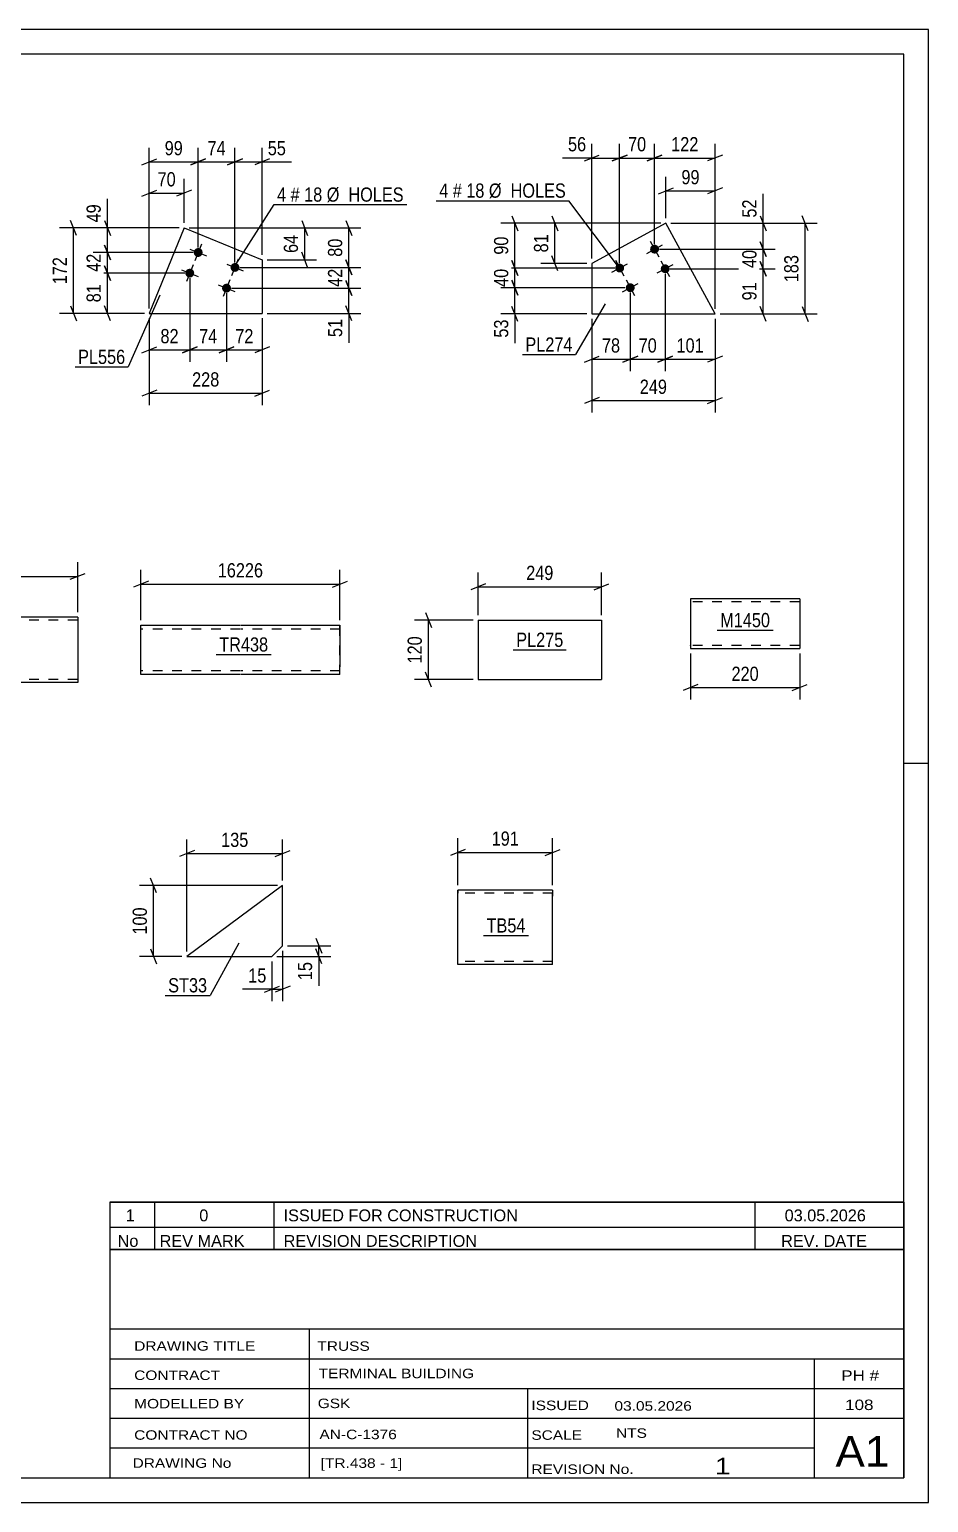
# Model space of a CAD drawing. Header units: millimetres. Extents: x 0 to 1775, y 0 to 560.
# Drawn here: x 238.8 to 420, y 0 to 297 of the extents above; entities that cross this region are included whole.
import ezdxf

# ---------------------------------------------------------------- set-up
doc = ezdxf.new("R2010")
doc.units = ezdxf.units.MM
doc.linetypes.add('DXK_LINE_DOT2', pattern=[3.9198, 1.9599, -1.9599])
doc.styles.add('Arial Narrow', font='ARIALN.TTF', dxfattribs={"height": 0.2})

# ---------------------------------------------------------------- blocks, each defined once
blk = doc.blocks.new('Unknown-814185304-1133')
at = {"color": 5, "linetype": 'Continuous'}
for p, q in [((420, 297), (0, 297)), ((420, 0), (420, 297)), ((415, 292), (5, 292)), ((415, 5), (415, 292)), ((420, 149), (415, 149)), ((5, 5), (415, 5)), ((0, 0), (420, 0))]:
    blk.add_line(p, q, dxfattribs=at)
blk = doc.blocks.new('Unknown-814185304-14691')
at = {"color": 7, "linetype": 'Continuous'}
for p, q in [((255, 51.05), (255, 5)), ((255, 51.05), (415, 51.05)), ((415, 51), (415, 5)), ((255, 35), (415, 35)), ((295.14, 35), (295.14, 5)), ((255, 29), (415, 29)), ((397, 5.05), (397, 29.05)), ((255, 23), (415, 23)), ((339.14, 23), (339.14, 5)), ((255, 17), (415, 17)), ((255, 11), (397, 11)), ((255, 5), (415, 5))]:
    blk.add_line(p, q, dxfattribs=at)
at = {"color": 7, "style": 'Arial Narrow'}
for s, height, width, p in [('DRAWING TITLE', 1.9089, 1.425378, (259.88, 30.61)), ('TRUSS', 1.909, 1.425378, (296.81, 30.59)), ('TERMINAL BUILDING', 1.9089, 1.425378, (297.06, 25.07)), ('CONTRACT', 1.909, 1.425378, (259.88, 24.71)), ('MODELLED BY', 1.9089, 1.425378, (259.88, 18.98)), ('GSK', 1.909, 1.425378, (296.88, 19.04)), ('ISSUED', 1.909, 1.425378, (339.94, 18.64)), ('03.05.2026', 1.909, 1.425378, (356.69, 18.52)), ('CONTRACT NO', 1.9089, 1.425378, (259.88, 12.66)), ('AN-C-1376', 1.909, 1.425378, (297.23, 12.78)), ('SCALE', 1.909, 1.425378, (339.94, 12.65)), ('A1', 6.204, 1.25, (401.24, 7.2)), ('DRAWING No', 1.909, 1.425378, (259.56, 7)), ('[TR.438 - 1]', 1.9089, 1.425378, (297.46, 6.99)), ('1', 3.34, 1.5, (376.91, 5.68)), ('REVISION No.', 1.9089, 1.425378, (339.94, 5.77))]:
    blk.add_text(s, height=height, dxfattribs=dict(at, width=width)).set_placement(p)
at = {"color": 7, "linetype": 'Continuous', "style": 'Arial Narrow'}
for s, height, width, p in [('PH #', 2.1, 1.42538, (402.4, 24.55)), ('108', 2.1, 1.42538, (403.19, 18.65)), ('NTS', 1.909, 1.425378, (357, 13.05))]:
    blk.add_text(s, height=height, dxfattribs=dict(at, width=width)).set_placement(p)
blk = doc.blocks.new('Unknown-814185304-14692')
at = {"color": 7, "linetype": 'Continuous'}
for p, q in [((255, 60.55), (415, 60.55)), ((415, 60.55), (255, 60.55)), ((255, 60.55), (255, 55.55)), ((264, 60.55), (264, 55.55)), ((288, 60.55), (288, 55.55)), ((385, 60.55), (385, 55.55)), ((415, 60.55), (415, 55.55)), ((255, 55.55), (415, 55.55)), ((255, 55.55), (255, 51.05)), ((255, 55.55), (415, 55.55)), ((264, 55.55), (264, 51.05)), ((288, 55.55), (288, 51.05)), ((385, 55.55), (385, 51.05)), ((415, 55.55), (415, 51.05)), ((415, 51.05), (255, 51.05))]:
    blk.add_line(p, q, dxfattribs=at)
at = {"color": 7, "linetype": 'Continuous', "style": 'Arial Narrow'}
for s, height, width, p in [('1', 2.39, 1.196471, (258.16, 56.7)), ('0', 2.39, 1.196471, (273, 56.7)), ('ISSUED FOR CONSTRUCTION', 2.3861, 1.196471, (290, 56.7)), ('03.05.2026', 2.386, 1.196471, (391, 56.7)), ('No', 2.386, 1.2, (256.54, 51.55)), ('REV MARK', 2.386, 1.2, (265, 51.55)), ('REVISION DESCRIPTION', 2.3861, 1.2, (290, 51.55)), ('REV. DATE', 2.386, 1.2, (390.28, 51.55))]:
    blk.add_text(s, height=height, dxfattribs=dict(at, width=width)).set_placement(p)
blk = doc.blocks.new('Part-814185304-7238 - 7232')
at = {"color": 2, "linetype": 'Continuous'}
for p, q in [((367.06, 257.93), (352.12, 249.84)), ((376.97, 239.64), (367.06, 257.93)), ((352.12, 249.84), (352.12, 239.64)), ((352.12, 239.64), (376.97, 239.64))]:
    blk.add_line(p, q, dxfattribs=at)
blk = doc.blocks.new('Bolt-814185304-7239 - 7232')
at = {"linetype": 'Continuous'}
for points in [[(365.57, 253.14, -1), (363.98, 252.28, -1)], [(358.53, 249.33, -1), (356.95, 248.47, -1)], [(367.71, 249.18, -1), (366.13, 248.32, -1)], [(360.67, 245.37, -1), (359.09, 244.51, -1)]]:
    blk.add_hatch(color=1, dxfattribs=at).paths.add_polyline_path(points)
at = {"color": 1, "linetype": 'Continuous'}
for p, q in [((363.19, 251.85), (366.36, 253.57)), ((363.92, 254.29), (365.63, 251.13)), ((356.16, 248.04), (359.32, 249.76)), ((356.88, 250.48), (358.6, 247.32)), ((365.33, 247.9), (368.5, 249.61)), ((366.06, 250.34), (367.77, 247.17)), ((359.02, 246.53), (360.74, 243.36)), ((358.3, 244.09), (361.46, 245.8))]:
    blk.add_line(p, q, dxfattribs=at)
blk = doc.blocks.new('Part-814185304-6982 - 6978')
at = {"color": 2, "linetype": 'Continuous'}
for p, q in [((329.21, 177.92), (329.21, 165.92)), ((329.21, 177.92), (354.07, 177.92)), ((354.07, 177.92), (354.07, 165.92)), ((329.21, 165.92), (354.07, 165.92))]:
    blk.add_line(p, q, dxfattribs=at)
blk = doc.blocks.new('Part-814185304-7015 - 7009')
at = {"color": 2, "linetype": 'Continuous'}
for p, q in [((289.79, 124.4), (270.51, 110.11)), ((289.79, 112.26), (289.79, 124.4)), ((270.51, 110.11), (287.65, 110.11)), ((287.65, 110.11), (289.79, 112.26))]:
    blk.add_line(p, q, dxfattribs=at)
blk = doc.blocks.new('Part-814185304-7076 - 7070')
at = {"color": 2, "linetype": 'Continuous'}
for p, q in [((269.94, 256.98), (262.93, 239.76)), ((269.94, 256.98), (285.68, 250.57)), ((285.68, 250.57), (285.68, 239.76)), ((262.93, 239.76), (285.68, 239.76))]:
    blk.add_line(p, q, dxfattribs=at)
blk = doc.blocks.new('Bolt-814185304-7109 - 7070')
at = {"linetype": 'Continuous'}
for points in [[(273.62, 251.7, -1), (271.95, 252.38, -1)], [(281.03, 248.68, -1), (279.36, 249.36, -1)], [(271.92, 247.53, -1), (270.25, 248.21, -1)], [(279.33, 244.52, -1), (277.66, 245.19, -1)]]:
    blk.add_hatch(color=1, dxfattribs=at).paths.add_polyline_path(points)
at = {"color": 1, "linetype": 'Continuous'}
for p, q in [((271.12, 252.72), (274.45, 251.36)), ((273.46, 253.71), (272.11, 250.37)), ((271.77, 249.54), (270.41, 246.2)), ((278.53, 249.7), (281.86, 248.34)), ((280.87, 250.69), (279.52, 247.36)), ((269.42, 248.55), (272.76, 247.19)), ((279.18, 246.52), (277.82, 243.19)), ((276.83, 245.53), (280.17, 244.18))]:
    blk.add_line(p, q, dxfattribs=at)
blk = doc.blocks.new('Part-814185304-6216 - 6212')
at = {"color": 2, "linetype": 'Continuous'}
for p, q in [((394.03, 182.2), (372.03, 182.2)), ((372.03, 182.2), (372.03, 172.3)), ((394.03, 182.2), (394.03, 172.2)), ((372.03, 172.3), (372.03, 172.2)), ((372.03, 172.2), (394.03, 172.2))]:
    blk.add_line(p, q, dxfattribs=at)
at = {"color": 7, "linetype": 'DXK_LINE_DOT2'}
for p, q in [((394.03, 181.6), (372.03, 181.6)), ((372.03, 172.8), (372.03, 172.85)), ((394.03, 172.8), (372.03, 172.8)), ((394.03, 172.8), (394.03, 172.85))]:
    blk.add_line(p, q, dxfattribs=at)
blk = doc.blocks.new('Part-814185304-6195 - 6191')
at = {"color": 2, "linetype": 'Continuous'}
for p, q in [((228.39, 178.52), (208.39, 178.52)), ((208.39, 166.52), (208.39, 178.52)), ((248.49, 178.52), (228.49, 178.52)), ((248.49, 178.52), (248.49, 165.32)), ((208.39, 165.67), (208.39, 166.52)), ((208.39, 165.41), (208.39, 165.67)), ((208.39, 165.32), (208.39, 165.41)), ((228.39, 165.32), (208.39, 165.32)), ((248.49, 165.32), (228.49, 165.32))]:
    blk.add_line(p, q, dxfattribs=at)
at = {"color": 7, "linetype": 'DXK_LINE_DOT2'}
for p, q in [((228.39, 177.92), (208.39, 177.92)), ((248.49, 177.92), (228.49, 177.92)), ((208.39, 165.96), (208.39, 166.52)), ((208.39, 165.92), (208.39, 165.96)), ((208.39, 165.92), (208.39, 165.96)), ((208.39, 165.67), (208.39, 165.96)), ((228.39, 165.92), (208.39, 165.92)), ((208.39, 165.32), (208.39, 165.32)), ((248.49, 165.92), (228.49, 165.92)), ((248.49, 165.92), (248.49, 165.96))]:
    blk.add_line(p, q, dxfattribs=at)
blk = doc.blocks.new('Part-814185304-1872 - 1860')
at = {"color": 2, "linetype": 'Continuous'}
for p, q in [((261.25, 168.52), (261.25, 176.92)), ((261.25, 176.92), (281.25, 176.92)), ((281.35, 176.92), (301.35, 176.92)), ((301.35, 176.92), (301.35, 176.92)), ((301.35, 176.92), (301.35, 168.52)), ((261.25, 167.38), (261.25, 168.52)), ((261.25, 166.92), (261.25, 167.38)), ((281.25, 166.92), (261.25, 166.92)), ((301.35, 166.92), (281.35, 166.92)), ((301.35, 166.92), (301.35, 168.52)), ((301.35, 166.92), (301.35, 166.92))]:
    blk.add_line(p, q, dxfattribs=at)
at = {"color": 7, "linetype": 'DXK_LINE_DOT2'}
for p, q in [((281.25, 176.12), (261.25, 176.12)), ((301.35, 176.12), (281.35, 176.12)), ((301.35, 166.92), (301.35, 176.92)), ((301.35, 176.92), (301.35, 176.92)), ((301.35, 176.12), (301.35, 176.12)), ((261.25, 167.9), (261.25, 168.52)), ((261.25, 167.38), (261.25, 168.21)), ((261.25, 167.72), (261.25, 167.78)), ((281.25, 167.72), (261.25, 167.72)), ((301.35, 167.72), (281.35, 167.72)), ((301.35, 167.78), (301.35, 168.21)), ((301.35, 167.72), (301.35, 167.78)), ((301.35, 167.72), (301.35, 167.72)), ((301.35, 166.92), (301.35, 166.92))]:
    blk.add_line(p, q, dxfattribs=at)
blk = doc.blocks.new('Part-814185304-13691 - 13690')
at = {"color": 2, "linetype": 'Continuous'}
for p, q in [((325.13, 108.45), (325.13, 123.45)), ((325.13, 123.45), (325.13, 123.45)), ((344.23, 123.45), (325.13, 123.45)), ((344.23, 123.45), (344.23, 123.36)), ((344.23, 123.36), (344.23, 123.1)), ((344.23, 123.1), (344.23, 122.25)), ((344.23, 109.65), (344.23, 122.25)), ((325.13, 108.45), (325.13, 108.45)), ((344.23, 108.45), (325.13, 108.45)), ((344.23, 108.45), (344.23, 109.65))]:
    blk.add_line(p, q, dxfattribs=at)
at = {"color": 7, "linetype": 'DXK_LINE_DOT2'}
for p, q in [((325.13, 123.45), (325.13, 123.45)), ((325.13, 123.45), (325.13, 123.36)), ((325.13, 123.36), (325.13, 122.85)), ((325.13, 108.45), (325.13, 122.85)), ((325.13, 122.85), (325.13, 122.85)), ((344.23, 122.85), (325.13, 122.85)), ((344.23, 123.1), (344.23, 122.85)), ((344.23, 122.25), (344.23, 122.71)), ((325.13, 109.05), (325.13, 109.05)), ((344.23, 109.05), (325.13, 109.05)), ((325.13, 108.45), (325.13, 108.45)), ((344.23, 109.1), (344.23, 109.42)), ((344.23, 109.05), (344.23, 109.1))]:
    blk.add_line(p, q, dxfattribs=at)
blk = doc.blocks.new('StraightDimension-814185304-7250 - 7232')
at = {"color": 7, "linetype": 'Continuous'}
for p, q in [((352.12, 238.64), (352.12, 219.78)), ((376.97, 238.64), (376.97, 219.78)), ((353.62, 222.78), (350.62, 221.58)), ((375.47, 221.58), (378.47, 222.78)), ((352.12, 222.18), (376.97, 222.18))]:
    blk.add_line(p, q, dxfattribs=at)
at = {"color": 0}
blk.add_wipeout([(367.88, 222.93), (367.88, 227.13), (361.2, 227.13), (361.2, 222.93)], dxfattribs=at)
at = {"color": 3, "style": 'Arial Narrow'}
blk.add_text('249', height=2.863, dxfattribs=at).set_placement((361.8, 223.53))
blk = doc.blocks.new('StraightDimension-814185304-7255 - 7232')
at = {"color": 7, "linetype": 'Continuous'}
for p, q in [((344.08, 259.43), (345.28, 256.43)), ((366.06, 257.93), (341.83, 257.93)), ((344.68, 249.84), (344.68, 257.93)), ((351.12, 249.84), (341.83, 249.84)), ((345.28, 248.34), (344.08, 251.34))]:
    blk.add_line(p, q, dxfattribs=at)
at = {"color": 0}
blk.add_wipeout([(343.93, 256.31), (339.73, 256.31), (339.73, 251.45), (343.93, 251.45)], dxfattribs=at)
at = {"color": 3, "style": 'Arial Narrow'}
blk.add_text('81', height=2.863, rotation=90.0002, dxfattribs=at).set_placement((343.33, 252.05))
blk = doc.blocks.new('StraightDimension-814185304-7264 - 7232')
at = {"color": 7, "linetype": 'Continuous'}
for p, q in [((395.72, 256.43), (394.52, 259.43)), ((368.06, 257.93), (397.52, 257.93)), ((395.12, 239.64), (395.12, 257.93)), ((394.52, 241.14), (395.72, 238.14)), ((377.97, 239.64), (397.52, 239.64))]:
    blk.add_line(p, q, dxfattribs=at)
at = {"color": 0}
blk.add_wipeout([(394.37, 252.13), (390.17, 252.13), (390.17, 245.44), (394.37, 245.44)], dxfattribs=at)
at = {"color": 3, "style": 'Arial Narrow'}
blk.add_text('183', height=2.863, rotation=90.0002, dxfattribs=at).set_placement((393.77, 246.04))
blk = doc.blocks.new('StraightDimension-814185304-7241 - 7232')
at = {"color": 7, "linetype": 'Continuous'}
for p, q in [((365.56, 263.84), (368.56, 265.04)), ((367.06, 258.93), (367.06, 267.29)), ((367.06, 264.44), (376.97, 264.44)), ((378.47, 265.04), (375.47, 263.84)), ((376.97, 240.64), (376.97, 267.29))]:
    blk.add_line(p, q, dxfattribs=at)
at = {"color": 0}
blk.add_wipeout([(374.45, 265.19), (374.45, 269.39), (369.59, 269.39), (369.59, 265.19)], dxfattribs=at)
at = {"color": 3, "style": 'Arial Narrow'}
blk.add_text('99', height=2.863, dxfattribs=at).set_placement((370.19, 265.79))
blk = doc.blocks.new('StraightDimension-814185304-7271 - 7232')
at = {"color": 7, "linetype": 'Continuous'}
for p, q in [((366.92, 247.75), (366.92, 228.11)), ((376.97, 238.64), (376.97, 228.11)), ((365.42, 229.91), (368.42, 231.11)), ((366.92, 230.51), (376.97, 230.51)), ((378.47, 231.11), (375.47, 229.91))]:
    blk.add_line(p, q, dxfattribs=at)
at = {"color": 0}
blk.add_wipeout([(375.29, 231.26), (375.29, 235.46), (368.6, 235.46), (368.6, 231.26)], dxfattribs=at)
at = {"color": 3, "style": 'Arial Narrow'}
blk.add_text('101', height=2.863, dxfattribs=at).set_placement((369.2, 231.86))
blk = doc.blocks.new('StraightDimension-814185304-7277 - 7232')
at = {"color": 7, "linetype": 'Continuous'}
for p, q in [((366.92, 247.75), (366.92, 228.11)), ((359.88, 243.94), (359.88, 228.11)), ((358.38, 229.91), (361.38, 231.11)), ((359.88, 230.51), (366.92, 230.51)), ((368.42, 231.11), (365.42, 229.91))]:
    blk.add_line(p, q, dxfattribs=at)
at = {"color": 0}
blk.add_wipeout([(365.83, 231.26), (365.83, 235.46), (360.97, 235.46), (360.97, 231.26)], dxfattribs=at)
at = {"color": 3, "style": 'Arial Narrow'}
blk.add_text('70', height=2.863, dxfattribs=at).set_placement((361.57, 231.86))
blk = doc.blocks.new('StraightDimension-814185304-7285 - 7232')
at = {"color": 7, "linetype": 'Continuous'}
for p, q in [((359.88, 243.94), (359.88, 228.11)), ((352.12, 238.64), (352.12, 228.11)), ((350.62, 229.91), (353.62, 231.11)), ((352.12, 230.51), (359.88, 230.51)), ((361.38, 231.11), (358.38, 229.91))]:
    blk.add_line(p, q, dxfattribs=at)
at = {"color": 0}
blk.add_wipeout([(358.43, 231.26), (358.43, 235.46), (353.57, 235.46), (353.57, 231.26)], dxfattribs=at)
at = {"color": 3, "style": 'Arial Narrow'}
blk.add_text('78', height=2.863, dxfattribs=at).set_placement((354.17, 231.86))
blk = doc.blocks.new('StraightDimension-814185304-7292 - 7232')
at = {"color": 7, "linetype": 'Continuous'}
for p, q in [((336.03, 259.43), (337.23, 256.43)), ((366.06, 257.93), (333.78, 257.93)), ((336.63, 248.9), (336.63, 257.93)), ((337.23, 247.4), (336.03, 250.4)), ((356.74, 248.9), (333.78, 248.9))]:
    blk.add_line(p, q, dxfattribs=at)
at = {"color": 0}
blk.add_wipeout([(335.88, 255.84), (331.68, 255.84), (331.68, 250.99), (335.88, 250.99)], dxfattribs=at)
at = {"color": 3, "style": 'Arial Narrow'}
blk.add_text('90', height=2.863, rotation=90.0002, dxfattribs=at).set_placement((335.28, 251.59))
blk = doc.blocks.new('StraightDimension-814185304-7300 - 7232')
at = {"color": 7, "linetype": 'Continuous'}
for p, q in [((336.03, 250.4), (337.23, 247.4)), ((356.74, 248.9), (333.78, 248.9)), ((336.63, 244.94), (336.63, 248.9)), ((358.88, 244.94), (333.78, 244.94)), ((337.23, 243.44), (336.03, 246.44))]:
    blk.add_line(p, q, dxfattribs=at)
at = {"color": 0}
blk.add_wipeout([(335.88, 249.35), (331.68, 249.35), (331.68, 244.49), (335.88, 244.49)], dxfattribs=at)
at = {"color": 3, "style": 'Arial Narrow'}
blk.add_text('40', height=2.863, rotation=90.0002, dxfattribs=at).set_placement((335.28, 245.09))
blk = doc.blocks.new('StraightDimension-814185304-7308 - 7232')
at = {"color": 7, "linetype": 'Continuous'}
for p, q in [((358.88, 244.94), (333.78, 244.94)), ((336.03, 246.44), (337.23, 243.44)), ((336.63, 239.64), (336.63, 244.94)), ((337.23, 238.14), (336.03, 241.14)), ((351.12, 239.64), (333.78, 239.64))]:
    blk.add_line(p, q, dxfattribs=at)
at = {"color": 0}
blk.add_wipeout([(335.88, 239.11), (331.68, 239.11), (331.68, 234.26), (335.88, 234.26)], dxfattribs=at)
at = {"color": 7, "linetype": 'Continuous'}
blk.add_line((336.63, 239.64), (336.63, 233.73), dxfattribs=at)
blk.add_line((336.63, 239.64), (336.63, 233.73), dxfattribs=at)
at = {"color": 3, "style": 'Arial Narrow'}
blk.add_text('53', height=2.863, rotation=90.0002, dxfattribs=at).set_placement((335.28, 234.86))
blk = doc.blocks.new('StraightDimension-814185304-7315 - 7232')
at = {"color": 7, "linetype": 'Continuous'}
for p, q in [((357.74, 249.9), (357.74, 273.93)), ((364.77, 253.71), (364.77, 273.93)), ((356.24, 270.48), (359.24, 271.68)), ((357.74, 271.08), (364.77, 271.08)), ((366.27, 271.68), (363.27, 270.48))]:
    blk.add_line(p, q, dxfattribs=at)
at = {"color": 0}
blk.add_wipeout([(363.68, 271.83), (363.68, 276.03), (358.83, 276.03), (358.83, 271.83)], dxfattribs=at)
at = {"color": 3, "style": 'Arial Narrow'}
blk.add_text('70', height=2.863, dxfattribs=at).set_placement((359.43, 272.43))
blk = doc.blocks.new('StraightDimension-814185304-7325 - 7232')
at = {"color": 7, "linetype": 'Continuous'}
for p, q in [((364.77, 253.71), (364.77, 273.93)), ((376.97, 240.64), (376.97, 273.93)), ((363.27, 270.48), (366.27, 271.68)), ((364.77, 271.08), (376.97, 271.08)), ((378.47, 271.68), (375.47, 270.48))]:
    blk.add_line(p, q, dxfattribs=at)
at = {"color": 0}
blk.add_wipeout([(374.21, 271.83), (374.21, 276.03), (367.53, 276.03), (367.53, 271.83)], dxfattribs=at)
at = {"color": 3, "style": 'Arial Narrow'}
blk.add_text('122', height=2.863, dxfattribs=at).set_placement((368.13, 272.43))
blk = doc.blocks.new('StraightDimension-814185304-7333 - 7232')
at = {"color": 7, "linetype": 'Continuous'}
for p, q in [((352.12, 250.84), (352.12, 273.93)), ((357.74, 249.9), (357.74, 273.93)), ((350.62, 270.48), (353.62, 271.68)), ((352.12, 271.08), (357.74, 271.08)), ((359.24, 271.68), (356.24, 270.48))]:
    blk.add_line(p, q, dxfattribs=at)
at = {"color": 0}
blk.add_wipeout([(351.59, 271.83), (351.59, 276.03), (346.73, 276.03), (346.73, 271.83)], dxfattribs=at)
at = {"color": 7, "linetype": 'Continuous'}
blk.add_line((352.12, 271.08), (346.21, 271.08), dxfattribs=at)
blk.add_line((352.12, 271.08), (346.21, 271.08), dxfattribs=at)
at = {"color": 3, "style": 'Arial Narrow'}
blk.add_text('56', height=2.863, dxfattribs=at).set_placement((347.33, 272.43))
blk = doc.blocks.new('StraightDimension-814185304-7344 - 7232')
at = {"color": 7, "linetype": 'Continuous'}
for p, q in [((386.07, 250.25), (387.27, 247.25)), ((367.92, 248.75), (389.07, 248.75)), ((386.67, 239.64), (386.67, 248.75)), ((387.27, 238.14), (386.07, 241.14)), ((377.97, 239.64), (389.07, 239.64))]:
    blk.add_line(p, q, dxfattribs=at)
at = {"color": 0}
blk.add_wipeout([(385.92, 246.62), (381.72, 246.62), (381.72, 241.77), (385.92, 241.77)], dxfattribs=at)
at = {"color": 3, "style": 'Arial Narrow'}
blk.add_text('91', height=2.863, rotation=90.0002, dxfattribs=at).set_placement((385.32, 242.37))
blk = doc.blocks.new('StraightDimension-814185304-7350 - 7232')
at = {"color": 7, "linetype": 'Continuous'}
for p, q in [((365.77, 252.71), (389.07, 252.71)), ((386.07, 254.21), (387.27, 251.21)), ((386.67, 248.75), (386.67, 252.71)), ((387.27, 247.25), (386.07, 250.25)), ((367.92, 248.75), (389.07, 248.75))]:
    blk.add_line(p, q, dxfattribs=at)
at = {"color": 0}
blk.add_wipeout([(385.92, 253.16), (381.72, 253.16), (381.72, 248.3), (385.92, 248.3)], dxfattribs=at)
at = {"color": 3, "style": 'Arial Narrow'}
blk.add_text('40', height=2.863, rotation=90.0002, dxfattribs=at).set_placement((385.32, 248.9))
blk = doc.blocks.new('StraightDimension-814185304-7358 - 7232')
at = {"color": 7, "linetype": 'Continuous'}
for p, q in [((386.07, 259.43), (387.27, 256.43)), ((368.06, 257.93), (389.07, 257.93)), ((386.67, 252.71), (386.67, 257.93)), ((365.77, 252.71), (389.07, 252.71)), ((387.27, 251.21), (386.07, 254.21))]:
    blk.add_line(p, q, dxfattribs=at)
at = {"color": 0}
blk.add_wipeout([(385.92, 263.31), (381.72, 263.31), (381.72, 258.46), (385.92, 258.46)], dxfattribs=at)
at = {"color": 7, "linetype": 'Continuous'}
blk.add_line((386.67, 257.93), (386.67, 263.84), dxfattribs=at)
blk.add_line((386.67, 257.93), (386.67, 263.84), dxfattribs=at)
at = {"color": 3, "style": 'Arial Narrow'}
blk.add_text('52', height=2.863, rotation=90.0002, dxfattribs=at).set_placement((385.32, 259.06))
blk = doc.blocks.new('StraightDimension-814185304-6984 - 6978')
at = {"color": 7, "linetype": 'Continuous'}
for p, q in [((318.61, 179.42), (319.81, 176.42)), ((328.21, 177.92), (316.36, 177.92)), ((319.21, 165.92), (319.21, 177.92)), ((319.81, 164.42), (318.61, 167.42)), ((328.21, 165.92), (316.36, 165.92))]:
    blk.add_line(p, q, dxfattribs=at)
at = {"color": 0}
blk.add_wipeout([(318.46, 175.26), (314.26, 175.26), (314.26, 168.57), (318.46, 168.57)], dxfattribs=at)
at = {"color": 3, "style": 'Arial Narrow'}
blk.add_text('120', height=2.863, rotation=90.0002, dxfattribs=at).set_placement((317.86, 169.17))
blk = doc.blocks.new('StraightDimension-814185304-6995 - 6978')
at = {"color": 7, "linetype": 'Continuous'}
for p, q in [((329.21, 178.92), (329.21, 187.5)), ((354.07, 178.92), (354.07, 187.5)), ((330.71, 185.25), (327.71, 184.05)), ((329.21, 184.65), (354.07, 184.65)), ((352.57, 184.05), (355.57, 185.25))]:
    blk.add_line(p, q, dxfattribs=at)
at = {"color": 0}
blk.add_wipeout([(344.98, 185.4), (344.98, 189.6), (338.3, 189.6), (338.3, 185.4)], dxfattribs=at)
at = {"color": 3, "style": 'Arial Narrow'}
blk.add_text('249', height=2.863, dxfattribs=at).set_placement((338.9, 186))
blk = doc.blocks.new('StraightDimension-814185304-7055 - 7009')
at = {"color": 7, "linetype": 'Continuous'}
for p, q in [((270.51, 111.11), (270.51, 133.68)), ((289.79, 125.4), (289.79, 133.68)), ((272.01, 131.43), (269.01, 130.23)), ((270.51, 130.83), (289.79, 130.83)), ((288.29, 130.23), (291.29, 131.43))]:
    blk.add_line(p, q, dxfattribs=at)
at = {"color": 0}
blk.add_wipeout([(283.49, 131.58), (283.49, 135.78), (276.81, 135.78), (276.81, 131.58)], dxfattribs=at)
at = {"color": 3, "style": 'Arial Narrow'}
blk.add_text('135', height=2.863, dxfattribs=at).set_placement((277.41, 132.18))
blk = doc.blocks.new('StraightDimension-814185304-7041 - 7009')
at = {"color": 7, "linetype": 'Continuous'}
for p, q in [((289.79, 111.26), (289.79, 101.09)), ((287.65, 109.11), (287.65, 101.09)), ((286.15, 102.89), (289.15, 104.09)), ((291.29, 104.09), (288.29, 102.89)), ((287.65, 103.49), (289.79, 103.49))]:
    blk.add_line(p, q, dxfattribs=at)
at = {"color": 0}
blk.add_wipeout([(287.12, 104.24), (287.12, 108.44), (282.27, 108.44), (282.27, 104.24)], dxfattribs=at)
at = {"color": 7, "linetype": 'Continuous'}
blk.add_line((287.65, 103.49), (281.74, 103.49), dxfattribs=at)
blk.add_line((287.65, 103.49), (281.74, 103.49), dxfattribs=at)
at = {"color": 3, "style": 'Arial Narrow'}
blk.add_text('15', height=2.863, dxfattribs=at).set_placement((282.87, 104.84))
blk = doc.blocks.new('StraightDimension-814185304-7017 - 7009')
at = {"color": 7, "linetype": 'Continuous'}
for p, q in [((296.49, 113.76), (297.69, 110.76)), ((288.65, 110.11), (299.49, 110.11)), ((290.79, 112.26), (299.49, 112.26)), ((297.69, 108.61), (296.49, 111.61)), ((297.09, 110.11), (297.09, 112.26))]:
    blk.add_line(p, q, dxfattribs=at)
at = {"color": 0}
blk.add_wipeout([(296.34, 109.59), (292.14, 109.59), (292.14, 104.73), (296.34, 104.73)], dxfattribs=at)
at = {"color": 7, "linetype": 'Continuous'}
blk.add_line((297.09, 110.11), (297.09, 104.21), dxfattribs=at)
blk.add_line((297.09, 110.11), (297.09, 104.21), dxfattribs=at)
at = {"color": 3, "style": 'Arial Narrow'}
blk.add_text('15', height=2.863, rotation=90.0002, dxfattribs=at).set_placement((295.74, 105.33))
blk = doc.blocks.new('StraightDimension-814185304-7029 - 7009')
at = {"color": 7, "linetype": 'Continuous'}
for p, q in [((264.39, 122.9), (263.19, 125.9)), ((288.79, 124.4), (260.94, 124.4)), ((263.79, 110.11), (263.79, 124.4)), ((269.51, 110.11), (260.94, 110.11)), ((263.19, 111.61), (264.39, 108.61))]:
    blk.add_line(p, q, dxfattribs=at)
at = {"color": 0}
blk.add_wipeout([(263.04, 120.6), (258.84, 120.6), (258.84, 113.91), (263.04, 113.91)], dxfattribs=at)
at = {"color": 3, "style": 'Arial Narrow'}
blk.add_text('100', height=2.863, rotation=90.0002, dxfattribs=at).set_placement((262.44, 114.51))
blk = doc.blocks.new('StraightDimension-814185304-7132 - 7070')
at = {"color": 7, "linetype": 'Continuous'}
for p, q in [((248.26, 255.48), (247.06, 258.48)), ((268.94, 256.98), (244.81, 256.98)), ((247.66, 239.76), (247.66, 256.98)), ((247.06, 241.26), (248.26, 238.26)), ((261.93, 239.76), (244.81, 239.76))]:
    blk.add_line(p, q, dxfattribs=at)
at = {"color": 0}
blk.add_wipeout([(246.91, 251.71), (242.71, 251.71), (242.71, 245.02), (246.91, 245.02)], dxfattribs=at)
at = {"color": 3, "style": 'Arial Narrow'}
blk.add_text('172', height=2.863, rotation=90.0002, dxfattribs=at).set_placement((246.31, 245.62))
blk = doc.blocks.new('StraightDimension-814185304-7111 - 7070')
at = {"color": 7, "linetype": 'Continuous'}
for p, q in [((261.43, 263.41), (264.43, 264.61)), ((262.93, 240.76), (262.93, 266.86)), ((271.44, 264.61), (268.44, 263.41)), ((269.94, 257.98), (269.94, 266.86)), ((262.93, 264.01), (269.94, 264.01))]:
    blk.add_line(p, q, dxfattribs=at)
at = {"color": 0}
blk.add_wipeout([(268.86, 264.76), (268.86, 268.96), (264, 268.96), (264, 264.76)], dxfattribs=at)
at = {"color": 3, "style": 'Arial Narrow'}
blk.add_text('70', height=2.863, dxfattribs=at).set_placement((264.6, 265.36))
blk = doc.blocks.new('StraightDimension-814185304-7118 - 7070')
at = {"color": 7, "linetype": 'Continuous'}
for p, q in [((262.93, 238.76), (262.93, 221.26)), ((285.68, 238.76), (285.68, 221.26)), ((264.43, 224.26), (261.43, 223.06)), ((262.93, 223.66), (285.68, 223.66)), ((284.18, 223.06), (287.18, 224.26))]:
    blk.add_line(p, q, dxfattribs=at)
at = {"color": 0}
blk.add_wipeout([(277.65, 224.41), (277.65, 228.61), (270.96, 228.61), (270.96, 224.41)], dxfattribs=at)
at = {"color": 3, "style": 'Arial Narrow'}
blk.add_text('228', height=2.863, dxfattribs=at).set_placement((271.56, 225.01))
blk = doc.blocks.new('StraightDimension-814185304-7123 - 7070')
at = {"color": 7, "linetype": 'Continuous'}
for p, q in [((293.65, 258.48), (294.85, 255.48)), ((270.94, 256.98), (296.65, 256.98)), ((294.25, 250.57), (294.25, 256.98)), ((286.68, 250.57), (296.65, 250.57)), ((294.85, 249.07), (293.65, 252.07))]:
    blk.add_line(p, q, dxfattribs=at)
at = {"color": 0}
blk.add_wipeout([(293.5, 256.2), (289.3, 256.2), (289.3, 251.34), (293.5, 251.34)], dxfattribs=at)
at = {"color": 3, "style": 'Arial Narrow'}
blk.add_text('64', height=2.863, rotation=90.0002, dxfattribs=at).set_placement((292.9, 251.94))
blk = doc.blocks.new('StraightDimension-814185304-7139 - 7070')
at = {"color": 7, "linetype": 'Continuous'}
for p, q in [((278.69, 269.69), (281.69, 270.89)), ((280.19, 250.02), (280.19, 273.14)), ((280.19, 270.29), (285.68, 270.29)), ((287.18, 270.89), (284.18, 269.69)), ((285.68, 251.57), (285.68, 273.14))]:
    blk.add_line(p, q, dxfattribs=at)
at = {"color": 0}
blk.add_wipeout([(291.06, 271.04), (291.06, 275.24), (286.21, 275.24), (286.21, 271.04)], dxfattribs=at)
at = {"color": 7, "linetype": 'Continuous'}
blk.add_line((285.68, 270.29), (291.59, 270.29), dxfattribs=at)
blk.add_line((285.68, 270.29), (291.59, 270.29), dxfattribs=at)
at = {"color": 3, "style": 'Arial Narrow'}
blk.add_text('55', height=2.863, dxfattribs=at).set_placement((286.81, 271.64))
blk = doc.blocks.new('StraightDimension-814185304-7147 - 7070')
at = {"color": 7, "linetype": 'Continuous'}
for p, q in [((271.28, 269.69), (274.28, 270.89)), ((272.78, 253.04), (272.78, 273.14)), ((272.78, 270.29), (280.19, 270.29)), ((281.69, 270.89), (278.69, 269.69)), ((280.19, 250.02), (280.19, 273.14))]:
    blk.add_line(p, q, dxfattribs=at)
at = {"color": 0}
blk.add_wipeout([(278.92, 271.04), (278.92, 275.24), (274.06, 275.24), (274.06, 271.04)], dxfattribs=at)
at = {"color": 3, "style": 'Arial Narrow'}
blk.add_text('74', height=2.863, dxfattribs=at).set_placement((274.66, 271.64))
blk = doc.blocks.new('StraightDimension-814185304-7155 - 7070')
at = {"color": 7, "linetype": 'Continuous'}
for p, q in [((261.43, 269.69), (264.43, 270.89)), ((262.93, 240.76), (262.93, 273.14)), ((262.93, 270.29), (272.78, 270.29)), ((274.28, 270.89), (271.28, 269.69)), ((272.78, 253.04), (272.78, 273.14))]:
    blk.add_line(p, q, dxfattribs=at)
at = {"color": 0}
blk.add_wipeout([(270.28, 271.04), (270.28, 275.24), (265.43, 275.24), (265.43, 271.04)], dxfattribs=at)
at = {"color": 3, "style": 'Arial Narrow'}
blk.add_text('99', height=2.863, dxfattribs=at).set_placement((266.03, 271.64))
blk = doc.blocks.new('StraightDimension-814185304-7162 - 7070')
at = {"color": 7, "linetype": 'Continuous'}
for p, q in [((278.5, 243.86), (278.5, 229.99)), ((285.68, 238.76), (285.68, 229.99)), ((277, 231.79), (280, 232.99)), ((278.5, 232.39), (285.68, 232.39)), ((287.18, 232.99), (284.18, 231.79))]:
    blk.add_line(p, q, dxfattribs=at)
at = {"color": 0}
blk.add_wipeout([(284.52, 233.14), (284.52, 237.34), (279.66, 237.34), (279.66, 233.14)], dxfattribs=at)
at = {"color": 3, "style": 'Arial Narrow'}
blk.add_text('72', height=2.863, dxfattribs=at).set_placement((280.26, 233.74))
blk = doc.blocks.new('StraightDimension-814185304-7168 - 7070')
at = {"color": 7, "linetype": 'Continuous'}
for p, q in [((271.09, 246.87), (271.09, 229.99)), ((278.5, 243.86), (278.5, 229.99)), ((269.59, 231.79), (272.59, 232.99)), ((271.09, 232.39), (278.5, 232.39)), ((280, 232.99), (277, 231.79))]:
    blk.add_line(p, q, dxfattribs=at)
at = {"color": 0}
blk.add_wipeout([(277.22, 233.14), (277.22, 237.34), (272.37, 237.34), (272.37, 233.14)], dxfattribs=at)
at = {"color": 3, "style": 'Arial Narrow'}
blk.add_text('74', height=2.863, dxfattribs=at).set_placement((272.97, 233.74))
blk = doc.blocks.new('StraightDimension-814185304-7176 - 7070')
at = {"color": 7, "linetype": 'Continuous'}
for p, q in [((271.09, 246.87), (271.09, 229.99)), ((262.93, 238.76), (262.93, 229.99)), ((261.43, 231.79), (264.43, 232.99)), ((262.93, 232.39), (271.09, 232.39)), ((272.59, 232.99), (269.59, 231.79))]:
    blk.add_line(p, q, dxfattribs=at)
at = {"color": 0}
blk.add_wipeout([(269.44, 233.14), (269.44, 237.34), (264.58, 237.34), (264.58, 233.14)], dxfattribs=at)
at = {"color": 3, "style": 'Arial Narrow'}
blk.add_text('82', height=2.863, dxfattribs=at).set_placement((265.18, 233.74))
blk = doc.blocks.new('StraightDimension-814185304-7183 - 7070')
at = {"color": 7, "linetype": 'Continuous'}
for p, q in [((302.56, 250.52), (303.76, 247.52)), ((281.19, 249.02), (305.56, 249.02)), ((303.16, 244.86), (303.16, 249.02)), ((279.5, 244.86), (305.56, 244.86)), ((303.76, 243.36), (302.56, 246.36))]:
    blk.add_line(p, q, dxfattribs=at)
at = {"color": 0}
blk.add_wipeout([(302.41, 249.37), (298.21, 249.37), (298.21, 244.51), (302.41, 244.51)], dxfattribs=at)
at = {"color": 3, "style": 'Arial Narrow'}
blk.add_text('42', height=2.863, rotation=90.0002, dxfattribs=at).set_placement((301.81, 245.11))
blk = doc.blocks.new('StraightDimension-814185304-7191 - 7070')
at = {"color": 7, "linetype": 'Continuous'}
for p, q in [((279.5, 244.86), (305.56, 244.86)), ((302.56, 246.36), (303.76, 243.36)), ((303.16, 239.76), (303.16, 244.86)), ((303.76, 238.26), (302.56, 241.26)), ((286.68, 239.76), (305.56, 239.76))]:
    blk.add_line(p, q, dxfattribs=at)
at = {"color": 0}
blk.add_wipeout([(302.41, 239.23), (298.21, 239.23), (298.21, 234.38), (302.41, 234.38)], dxfattribs=at)
at = {"color": 7, "linetype": 'Continuous'}
blk.add_line((303.16, 239.76), (303.16, 233.85), dxfattribs=at)
blk.add_line((303.16, 239.76), (303.16, 233.85), dxfattribs=at)
at = {"color": 3, "style": 'Arial Narrow'}
blk.add_text('51', height=2.863, rotation=90.0002, dxfattribs=at).set_placement((301.81, 234.98))
blk = doc.blocks.new('StraightDimension-814185304-7197 - 7070')
at = {"color": 7, "linetype": 'Continuous'}
for p, q in [((302.56, 258.48), (303.76, 255.48)), ((270.94, 256.98), (305.56, 256.98)), ((303.16, 249.02), (303.16, 256.98)), ((303.76, 247.52), (302.56, 250.52)), ((281.19, 249.02), (305.56, 249.02))]:
    blk.add_line(p, q, dxfattribs=at)
at = {"color": 0}
blk.add_wipeout([(302.41, 255.43), (298.21, 255.43), (298.21, 250.57), (302.41, 250.57)], dxfattribs=at)
at = {"color": 3, "style": 'Arial Narrow'}
blk.add_text('80', height=2.863, rotation=90.0002, dxfattribs=at).set_placement((301.81, 251.17))
blk = doc.blocks.new('StraightDimension-814185304-7206 - 7070')
at = {"color": 7, "linetype": 'Continuous'}
for p, q in [((270.09, 247.87), (251.64, 247.87)), ((253.89, 249.37), (255.09, 246.37)), ((254.49, 239.76), (254.49, 247.87)), ((255.09, 238.26), (253.89, 241.26)), ((261.93, 239.76), (251.64, 239.76))]:
    blk.add_line(p, q, dxfattribs=at)
at = {"color": 0}
blk.add_wipeout([(253.74, 246.24), (249.54, 246.24), (249.54, 241.39), (253.74, 241.39)], dxfattribs=at)
at = {"color": 3, "style": 'Arial Narrow'}
blk.add_text('81', height=2.863, rotation=90.0002, dxfattribs=at).set_placement((253.14, 241.99))
blk = doc.blocks.new('StraightDimension-814185304-7212 - 7070')
at = {"color": 7, "linetype": 'Continuous'}
for p, q in [((253.89, 253.54), (255.09, 250.54)), ((271.78, 252.04), (251.64, 252.04)), ((254.49, 247.87), (254.49, 252.04)), ((270.09, 247.87), (251.64, 247.87)), ((255.09, 246.37), (253.89, 249.37))]:
    blk.add_line(p, q, dxfattribs=at)
at = {"color": 0}
blk.add_wipeout([(253.74, 252.38), (249.54, 252.38), (249.54, 247.53), (253.74, 247.53)], dxfattribs=at)
at = {"color": 3, "style": 'Arial Narrow'}
blk.add_text('42', height=2.863, rotation=90.0002, dxfattribs=at).set_placement((253.14, 248.13))
blk = doc.blocks.new('StraightDimension-814185304-7220 - 7070')
at = {"color": 7, "linetype": 'Continuous'}
for p, q in [((253.89, 258.48), (255.09, 255.48)), ((268.94, 256.98), (251.64, 256.98)), ((254.49, 252.04), (254.49, 256.98)), ((255.09, 250.54), (253.89, 253.54)), ((271.78, 252.04), (251.64, 252.04))]:
    blk.add_line(p, q, dxfattribs=at)
at = {"color": 0}
blk.add_wipeout([(253.74, 262.36), (249.54, 262.36), (249.54, 257.5), (253.74, 257.5)], dxfattribs=at)
at = {"color": 7, "linetype": 'Continuous'}
blk.add_line((254.49, 256.98), (254.49, 262.88), dxfattribs=at)
blk.add_line((254.49, 256.98), (254.49, 262.88), dxfattribs=at)
at = {"color": 3, "style": 'Arial Narrow'}
blk.add_text('49', height=2.863, rotation=90.0002, dxfattribs=at).set_placement((253.14, 258.1))
blk = doc.blocks.new('StraightDimension-814185304-6218 - 6212')
at = {"color": 7, "linetype": 'Continuous'}
for p, q in [((372.03, 171.2), (372.03, 161.91)), ((394.03, 171.2), (394.03, 161.91)), ((373.53, 164.91), (370.53, 163.71)), ((372.03, 164.31), (394.03, 164.31)), ((392.53, 163.71), (395.53, 164.91))]:
    blk.add_line(p, q, dxfattribs=at)
at = {"color": 0}
blk.add_wipeout([(386.38, 165.06), (386.38, 169.26), (379.69, 169.26), (379.69, 165.06)], dxfattribs=at)
at = {"color": 3, "style": 'Arial Narrow'}
blk.add_text('220', height=2.863, dxfattribs=at).set_placement((380.29, 165.66))
blk = doc.blocks.new('StraightDimension-814185304-6200 - 6191')
at = {"color": 7, "linetype": 'Continuous'}
for p, q in [((209.89, 187.34), (206.89, 186.14)), ((208.39, 179.52), (208.39, 189.59)), ((246.99, 186.14), (249.99, 187.34)), ((248.49, 179.52), (248.49, 189.59)), ((208.39, 186.74), (248.49, 186.74))]:
    blk.add_line(p, q, dxfattribs=at)
at = {"color": 0}
blk.add_wipeout([(233.61, 187.49), (233.61, 191.69), (223.27, 191.69), (223.27, 187.49)], dxfattribs=at)
at = {"color": 3, "style": 'Arial Narrow'}
blk.add_text('16357', height=2.863, dxfattribs=at).set_placement((223.87, 188.09))
blk = doc.blocks.new('StraightDimension-814185304-1951 - 1860')
at = {"color": 7, "linetype": 'Continuous'}
for p, q in [((261.25, 177.92), (261.25, 188.03)), ((301.35, 177.92), (301.35, 188.03)), ((262.75, 185.78), (259.75, 184.58)), ((261.25, 185.18), (301.35, 185.18)), ((299.85, 184.58), (302.85, 185.78))]:
    blk.add_line(p, q, dxfattribs=at)
at = {"color": 0}
blk.add_wipeout([(286.47, 185.93), (286.47, 190.13), (276.13, 190.13), (276.13, 185.93)], dxfattribs=at)
at = {"color": 3, "style": 'Arial Narrow'}
blk.add_text('16226', height=2.863, dxfattribs=at).set_placement((276.73, 186.53))
blk = doc.blocks.new('StraightDimension-814185304-13826 - 13690')
at = {"color": 7, "linetype": 'Continuous'}
for p, q in [((325.13, 124.45), (325.13, 133.93)), ((344.23, 124.45), (344.23, 133.93)), ((326.63, 131.68), (323.63, 130.48)), ((325.13, 131.08), (344.23, 131.08)), ((342.73, 130.48), (345.73, 131.68))]:
    blk.add_line(p, q, dxfattribs=at)
at = {"color": 0}
blk.add_wipeout([(338.02, 131.83), (338.02, 136.03), (331.34, 136.03), (331.34, 131.83)], dxfattribs=at)
at = {"color": 3, "style": 'Arial Narrow'}
blk.add_text('191', height=2.863, dxfattribs=at).set_placement((331.94, 132.43))
blk = doc.blocks.new('Mark-814185304-7234 - 7232')
at = {"color": 0}
blk.add_wipeout([(348.24, 232.04), (348.24, 235.04), (338.74, 235.04), (338.74, 232.04)], dxfattribs=at)
blk.add_wipeout([(348.24, 232.04), (348.24, 235.04), (338.74, 235.04), (338.74, 232.04)], dxfattribs=at)
at = {"color": 30, "linetype": 'Continuous'}
for p in [(354.84, 241.7), (338.14, 231.44)]:
    blk.add_line(p, (348.84, 231.44), dxfattribs=at)
at = {"color": 3, "style": 'Arial Narrow'}
blk.add_text('PL274', height=2.863, dxfattribs=at).set_placement((338.74, 232.04))
blk = doc.blocks.new('Mark-814185304-14321 - 7232')
at = {"color": 0}
blk.add_wipeout([(323.2, 263.08), (323.2, 266.08), (321.37, 266.08), (321.37, 263.08)], dxfattribs=at)
blk.add_wipeout([(323.2, 263.08), (323.2, 266.08), (321.37, 266.08), (321.37, 263.08)], dxfattribs=at)
blk.add_wipeout([(325.92, 263.08), (325.92, 266.08), (324.1, 266.08), (324.1, 263.08)], dxfattribs=at)
blk.add_wipeout([(325.92, 263.08), (325.92, 266.08), (324.1, 266.08), (324.1, 263.08)], dxfattribs=at)
at = {"color": 3, "style": 'Arial Narrow'}
blk.add_text('4', height=2.86, dxfattribs=at).set_placement((321.37, 263.08))
at = {"color": 0}
blk.add_wipeout([(330.48, 263.08), (330.48, 266.08), (326.82, 266.08), (326.82, 263.08)], dxfattribs=at)
blk.add_wipeout([(330.48, 263.08), (330.48, 266.08), (326.82, 266.08), (326.82, 263.08)], dxfattribs=at)
at = {"color": 3, "style": 'Arial Narrow'}
blk.add_text('#', height=2.86, dxfattribs=at).set_placement((324.1, 263.08))
at = {"color": 0}
blk.add_wipeout([(346.91, 263.08), (346.91, 266.08), (331.38, 266.08), (331.38, 263.08)], dxfattribs=at)
blk.add_wipeout([(346.91, 263.08), (346.91, 266.08), (331.38, 266.08), (331.38, 263.08)], dxfattribs=at)
at = {"color": 7, "linetype": 'Continuous'}
for p in [(320.77, 262.48), (357.74, 248.9)]:
    blk.add_line(p, (347.51, 262.48), dxfattribs=at)
at = {"color": 3, "style": 'Arial Narrow'}
for s, p in [('18', (326.82, 263.08)), ('Ø  HOLES', (331.38, 263.08))]:
    blk.add_text(s, height=2.863, dxfattribs=at).set_placement(p)
blk = doc.blocks.new('Mark-814185304-6980 - 6978')
at = {"color": 0}
blk.add_wipeout([(346.39, 172.52), (346.39, 175.52), (336.89, 175.52), (336.89, 172.52)], dxfattribs=at)
blk.add_wipeout([(346.39, 172.52), (346.39, 175.52), (336.89, 175.52), (336.89, 172.52)], dxfattribs=at)
at = {"color": 30, "linetype": 'Continuous'}
blk.add_line((336.29, 171.92), (346.99, 171.92), dxfattribs=at)
at = {"color": 3, "style": 'Arial Narrow'}
blk.add_text('PL275', height=2.863, dxfattribs=at).set_placement((336.89, 172.52))
blk = doc.blocks.new('Mark-814185304-7011 - 7009')
at = {"color": 0}
blk.add_wipeout([(274.58, 102.86), (274.58, 105.86), (266.73, 105.86), (266.73, 102.86)], dxfattribs=at)
blk.add_wipeout([(274.58, 102.86), (274.58, 105.86), (266.73, 105.86), (266.73, 102.86)], dxfattribs=at)
at = {"color": 30, "linetype": 'Continuous'}
for p in [(280.98, 112.8), (266.13, 102.26)]:
    blk.add_line(p, (275.18, 102.26), dxfattribs=at)
at = {"color": 3, "style": 'Arial Narrow'}
blk.add_text('ST33', height=2.863, dxfattribs=at).set_placement((266.73, 102.86))
blk = doc.blocks.new('Mark-814185304-7105 - 7070')
at = {"color": 0}
blk.add_wipeout([(290.51, 262.28), (290.51, 265.28), (288.68, 265.28), (288.68, 262.28)], dxfattribs=at)
blk.add_wipeout([(290.51, 262.28), (290.51, 265.28), (288.68, 265.28), (288.68, 262.28)], dxfattribs=at)
at = {"color": 7, "linetype": 'Continuous'}
blk.add_line((279.93, 248.86), (288.08, 261.68), dxfattribs=at)
at = {"color": 0}
blk.add_wipeout([(293.24, 262.28), (293.24, 265.28), (291.41, 265.28), (291.41, 262.28)], dxfattribs=at)
blk.add_wipeout([(293.24, 262.28), (293.24, 265.28), (291.41, 265.28), (291.41, 262.28)], dxfattribs=at)
at = {"color": 3, "style": 'Arial Narrow'}
blk.add_text('4', height=2.86, dxfattribs=at).set_placement((288.68, 262.28))
at = {"color": 0}
blk.add_wipeout([(297.79, 262.28), (297.79, 265.28), (294.14, 265.28), (294.14, 262.28)], dxfattribs=at)
blk.add_wipeout([(297.79, 262.28), (297.79, 265.28), (294.14, 265.28), (294.14, 262.28)], dxfattribs=at)
at = {"color": 3, "style": 'Arial Narrow'}
blk.add_text('#', height=2.86, dxfattribs=at).set_placement((291.41, 262.28))
at = {"color": 0}
blk.add_wipeout([(314.22, 262.28), (314.22, 265.28), (298.69, 265.28), (298.69, 262.28)], dxfattribs=at)
blk.add_wipeout([(314.22, 262.28), (314.22, 265.28), (298.69, 265.28), (298.69, 262.28)], dxfattribs=at)
at = {"color": 7, "linetype": 'Continuous'}
blk.add_line((288.08, 261.68), (314.82, 261.68), dxfattribs=at)
at = {"color": 3, "style": 'Arial Narrow'}
for s, p in [('18', (294.14, 262.28)), ('Ø  HOLES', (298.69, 262.28))]:
    blk.add_text(s, height=2.863, dxfattribs=at).set_placement(p)
blk = doc.blocks.new('Mark-814185304-7072 - 7070')
at = {"color": 0}
blk.add_wipeout([(258.08, 229.56), (258.08, 232.56), (248.58, 232.56), (248.58, 229.56)], dxfattribs=at)
blk.add_wipeout([(258.08, 229.56), (258.08, 232.56), (248.58, 232.56), (248.58, 229.56)], dxfattribs=at)
at = {"color": 30, "linetype": 'Continuous'}
for p in [(265.07, 243.41), (247.98, 228.96)]:
    blk.add_line(p, (258.68, 228.96), dxfattribs=at)
at = {"color": 3, "style": 'Arial Narrow'}
blk.add_text('PL556', height=2.863, dxfattribs=at).set_placement((248.58, 229.56))
blk = doc.blocks.new('Mark-814185304-6214 - 6212')
at = {"color": 0}
blk.add_wipeout([(388.06, 176.49), (388.06, 179.49), (378.01, 179.49), (378.01, 176.49)], dxfattribs=at)
blk.add_wipeout([(388.06, 176.49), (388.06, 179.49), (378.01, 179.49), (378.01, 176.49)], dxfattribs=at)
at = {"color": 30, "linetype": 'Continuous'}
blk.add_line((377.41, 175.89), (388.66, 175.89), dxfattribs=at)
at = {"color": 3, "style": 'Arial Narrow'}
blk.add_text('M1450', height=2.863, dxfattribs=at).set_placement((378.01, 176.49))
blk = doc.blocks.new('Mark-814185304-1868 - 1860')
at = {"color": 0}
blk.add_wipeout([(286.89, 171.57), (286.89, 174.57), (277.03, 174.57), (277.03, 171.57)], dxfattribs=at)
blk.add_wipeout([(286.89, 171.57), (286.89, 174.57), (277.03, 174.57), (277.03, 171.57)], dxfattribs=at)
at = {"color": 30, "linetype": 'Continuous'}
blk.add_line((276.43, 170.97), (287.49, 170.97), dxfattribs=at)
at = {"color": 3, "style": 'Arial Narrow'}
blk.add_text('TR438', height=2.863, dxfattribs=at).set_placement((277.03, 171.57))
blk = doc.blocks.new('Mark-814185304-13835 - 13690')
at = {"color": 0}
blk.add_wipeout([(338.76, 114.92), (338.76, 117.92), (330.91, 117.92), (330.91, 114.92)], dxfattribs=at)
blk.add_wipeout([(338.76, 114.92), (338.76, 117.92), (330.91, 117.92), (330.91, 114.92)], dxfattribs=at)
at = {"color": 30, "linetype": 'Continuous'}
blk.add_line((330.31, 114.32), (339.36, 114.32), dxfattribs=at)
at = {"color": 3, "style": 'Arial Narrow'}
blk.add_text('TB54', height=2.863, dxfattribs=at).set_placement((330.91, 114.92))

msp = doc.modelspace()

# ---------------------------------------------------------------- block references
for name in ['Unknown-814185304-1133', 'Part-814185304-7076 - 7070', 'Part-814185304-7238 - 7232', 'Bolt-814185304-7109 - 7070', 'Bolt-814185304-7239 - 7232', 'Part-814185304-6216 - 6212', 'Part-814185304-6195 - 6191', 'Part-814185304-1872 - 1860', 'Part-814185304-6982 - 6978', 'Part-814185304-7015 - 7009', 'Part-814185304-13691 - 13690', 'Unknown-814185304-14692', 'Unknown-814185304-14691']:
    msp.add_blockref(name, (0, 0))

# ---------------------------------------------------------------- next in the draw order: block references
for name in ['StraightDimension-814185304-7132 - 7070', 'StraightDimension-814185304-7255 - 7232', 'StraightDimension-814185304-7250 - 7232', 'StraightDimension-814185304-6200 - 6191', 'StraightDimension-814185304-1951 - 1860', 'StraightDimension-814185304-6984 - 6978', 'Mark-814185304-6214 - 6212', 'Mark-814185304-6980 - 6978', 'Mark-814185304-1868 - 1860', 'StraightDimension-814185304-6218 - 6212', 'StraightDimension-814185304-7055 - 7009', 'StraightDimension-814185304-13826 - 13690', 'Mark-814185304-13835 - 13690']:
    msp.add_blockref(name, (0, 0))

# ---------------------------------------------------------------- next in the draw order: block references
for name in ['StraightDimension-814185304-7111 - 7070', 'StraightDimension-814185304-7264 - 7232', 'StraightDimension-814185304-7118 - 7070', 'StraightDimension-814185304-6995 - 6978', 'StraightDimension-814185304-7041 - 7009']:
    msp.add_blockref(name, (0, 0))

# ---------------------------------------------------------------- next in the draw order: block references
for name in ['StraightDimension-814185304-7241 - 7232', 'StraightDimension-814185304-7123 - 7070', 'StraightDimension-814185304-7162 - 7070', 'StraightDimension-814185304-7017 - 7009']:
    msp.add_blockref(name, (0, 0))

# ---------------------------------------------------------------- next in the draw order: block references
for name in ['StraightDimension-814185304-7139 - 7070', 'StraightDimension-814185304-7271 - 7232', 'StraightDimension-814185304-7029 - 7009']:
    msp.add_blockref(name, (0, 0))

# ---------------------------------------------------------------- next in the draw order: block references
for name in ['StraightDimension-814185304-7147 - 7070', 'StraightDimension-814185304-7277 - 7232', 'Mark-814185304-7011 - 7009']:
    msp.add_blockref(name, (0, 0))

# ---------------------------------------------------------------- next in the draw order: block references
for name in ['StraightDimension-814185304-7155 - 7070', 'StraightDimension-814185304-7292 - 7232', 'StraightDimension-814185304-7285 - 7232']:
    msp.add_blockref(name, (0, 0))

# ---------------------------------------------------------------- next in the draw order: block references
for name in ['StraightDimension-814185304-7300 - 7232', 'StraightDimension-814185304-7168 - 7070']:
    msp.add_blockref(name, (0, 0))

# ---------------------------------------------------------------- next in the draw order: block references
for name in ['StraightDimension-814185304-7315 - 7232', 'StraightDimension-814185304-7183 - 7070', 'StraightDimension-814185304-7176 - 7070', 'StraightDimension-814185304-7308 - 7232']:
    msp.add_blockref(name, (0, 0))

# ---------------------------------------------------------------- next in the draw order: block references
for name in ['StraightDimension-814185304-7333 - 7232', 'StraightDimension-814185304-7325 - 7232', 'StraightDimension-814185304-7191 - 7070', 'Mark-814185304-7234 - 7232']:
    msp.add_blockref(name, (0, 0))

# ---------------------------------------------------------------- next in the draw order: block references
for name in ['Mark-814185304-14321 - 7232', 'StraightDimension-814185304-7197 - 7070', 'StraightDimension-814185304-7344 - 7232']:
    msp.add_blockref(name, (0, 0))

# ---------------------------------------------------------------- next in the draw order: block references
for name in ['Mark-814185304-7105 - 7070', 'StraightDimension-814185304-7350 - 7232', 'StraightDimension-814185304-7206 - 7070']:
    msp.add_blockref(name, (0, 0))

# ---------------------------------------------------------------- next in the draw order: block references
for name in ['StraightDimension-814185304-7358 - 7232', 'StraightDimension-814185304-7212 - 7070', 'Mark-814185304-7072 - 7070']:
    msp.add_blockref(name, (0, 0))

# ---------------------------------------------------------------- next in the draw order: block references
msp.add_blockref('StraightDimension-814185304-7220 - 7070', (0, 0))

doc.saveas('drawing.dxf')
